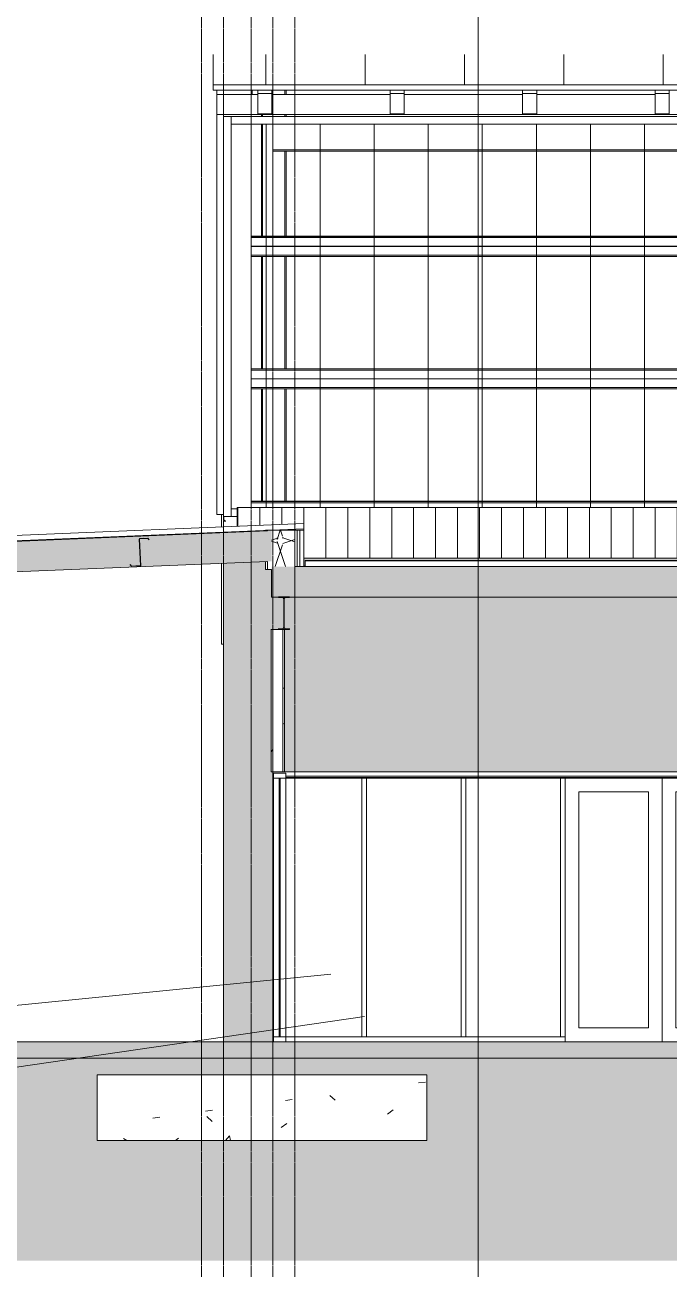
# Model space of a CAD drawing. Header units: inches. Extents: x -23565 to -21, y -324 to 853.
# Drawn here: x -4531 to -4296.3, y -82.8 to 370.2 of the extents above; entities that cross this region are included whole.
import ezdxf

# ---------------------------------------------------------------- set-up
doc = ezdxf.new("R2010")
doc.units = ezdxf.units.IN
doc.header["$MEASUREMENT"] = 0
doc.linetypes.add('Grid Line 1_2_', pattern=[0.875, 0.5, -0.125, 0.125, -0.125])
doc.linetypes.add('Hidden 1_8_', pattern=[0.1875, 0.125, -0.0625])
for name, color, linetype, lineweight in [('A-ANNO-IDEN', 131, 'Continuous', 9), ('A-CLNG', 13, 'Continuous', 13), ('A-CLNG-PATT', 13, 'Continuous', 25), ('A-DOOR', 31, 'Continuous', 13), ('A-FLOR', 192, 'Continuous', 13), ('A-FLOR-LEVL', 51, 'Continuous', 9), ('A-FLOR-PATT', 8, 'Continuous', 25), ('A-GLAZ-CURT', 52, 'Continuous', 13), ('A-GLAZ-CWMG', 51, 'Continuous', 13), ('A-ROOF', 132, 'Continuous', 13), ('A-ROOF-PATT', 132, 'Continuous', 13), ('A-WALL', 113, 'Continuous', 13), ('A-WALL-PATT', 111, 'Continuous', 25), ('C-TOPO', 7, 'Continuous', 13), ('G-ANNO-SYMB', 111, 'Continuous', 9), ('I-WALL', 2, 'Continuous', 13), ('S-BEAM', 12, 'Continuous', 13), ('S-COLS', 52, 'Continuous', 13), ('S-FNDN', 32, 'Continuous', 13), ('S-GRID', 1, 'Continuous', 9)]:
    doc.layers.add(name, color=color, linetype=linetype, lineweight=lineweight)
pattern_1 = [(50, (-5021.704, 67.247), (55.0854, -4.81984), [5.76, -63.36]), (355, (-5021.704, 67.247), (-10.65569, 57.76853), [4.608, -50.688]), (100.451, (-5017.113, 66.846), (44.42947, 52.94866), [4.895, -53.848]), (46.184, (-5021.704, 82.61), (81.96444, -12.71212), [8.64, -95.04]), (96.636, (-5014.87, 81.55), (71.7815, 74.81238), [7.343, -80.772]), (351.184, (-5021.7, 82.61), (71.78195, 74.81243), [6.912, -76.032]), (21, (-5014.024, 78.767), (45.84207, -30.92146), [5.76, -63.36]), (326, (-5014.024, 78.767), (18.68706, 55.69148), [4.608, -50.688]), (71.451, (-5010.204, 76.19), (64.52891, 24.77011), [4.895, -53.848]), (37.5, (-5021.704, 67.247), (0.933895, 25.566816), [2.534, -47.539, 2.534, -48.922, -50.88]), (37.5, (-5021.704, 67.247), (0.933895, 25.566816), [-101.53, 2.534, -48.346]), (7.5, (-5021.704, 67.247), (20.20404, 30.291303), [2.534, -26.803, 2.534, -46.387, -19.392]), (7.5, (-5021.704, 67.247), (20.20404, 30.291303), [-78.259, 2.534, -16.858]), (327.5, (-5038.83, 67.247), (40.997785, -1.732403), [2.534, -16.666, 2.534, -57.37, -79.488]), (327.5, (-5038.83, 67.247), (40.997785, -1.732403), [-79.104, 2.534, -76.954]), (317.5, (-5046.51, 67.247), (44.788883, 7.68784), [2.534, -22.426, 2.534, -37.248, -56.448]), (317.5, (-5046.51, 67.247), (44.788883, 7.68784), [-64.742, 2.534, -53.914])]
pattern_2 = [(0, (-5021.704, 67.247), (61.44, 15.36), [2.534, -43.546, 2.534, -43.546, -245.76]), (0, (-5021.704, 67.247), (61.44, 15.36), [-92.16, 2.534, -89.626, 2.534, -43.546, -107.52]), (0, (-5021.704, 67.247), (61.44, 15.36), [-230.4, 2.534, -28.186, 2.534, -74.266]), (120, (-4998.664, 74.927), (-44.02215, 45.5286), [2.534, -43.546, 2.534, -43.546, -245.76]), (120, (-4998.664, 74.927), (-44.02215, 45.5286), [-92.16, 2.534, -89.626, 2.534, -43.546, -107.52]), (120, (-4998.664, 74.927), (-44.02215, 45.5286), [-230.4, 2.534, -28.186, 2.534, -74.266]), (240, (-4990.984, 105.647), (-17.41785, -60.8886), [2.534, -43.546, 2.534, -43.546, -245.76]), (240, (-4990.984, 105.647), (-17.41785, -60.8886), [-92.16, 2.534, -89.626, 2.534, -43.546, -107.52]), (240, (-4990.984, 105.647), (-17.41785, -60.8886), [-230.4, 2.534, -28.186, 2.534, -74.266])]
pattern_3 = [(161.57, (-5020.744, 68.207), (-7.6802237, -0.0009796), [0, -54.643, 6.067, 0]), (18.43, (-5022.664, 68.207), (-7.6802237, 0.0009796), [0, -54.643, 6.067, 0]), (108.43, (-5020.744, 68.207), (3.8382953, -19.2013653), [18.211, -42.499]), (71.57, (-5022.664, 68.207), (3.8382953, 19.2013653), [18.211, -42.499])]
pattern_4 = [(45, (-5021.704, 67.247), (-19.00703, 19.00703), []), (45, (-5021.704, 96.047), (-19.00703, 19.00703), [])]

# ---------------------------------------------------------------- blocks, each defined once
blk = doc.blocks.new('Struct_Xcel_Sports Complex_rvt-5-Building Section - East_West looking South _ Fieldhouse')
at = {"layer": 'A-FLOR-PATT', "lineweight": 9}
h = blk.add_hatch(dxfattribs=at)
h.set_pattern_fill('FP_76', color=256, style=0, pattern_type=2)
h.set_pattern_definition(pattern_1)
h.paths.add_polyline_path([(22066.14, -6), (26272.89, -6), (26272.89, 0), (22066.14, 0)], flags=0)
at = {"layer": 'S-FNDN', "lineweight": 9}
h = blk.add_hatch(dxfattribs=at)
h.set_pattern_fill('FP_76', color=8, style=0, pattern_type=2)
h.set_pattern_definition(pattern_1)
h.paths.add_polyline_path([(22735.39, -36), (22855.39, -36), (22855.39, -12), (22735.39, -12)], flags=0)
at = {"layer": 'A-FLOR', "color": 7}
for p, q in [((26272.89, 0), (22066.14, 0)), ((22066.14, -6), (26272.89, -6))]:
    blk.add_line(p, q, dxfattribs=at)
at = {"layer": 'S-FNDN', "color": 7}
for p, q in [((22855.39, -12), (22735.39, -12)), ((22735.39, -12), (22735.39, -36)), ((22855.39, -36), (22855.39, -12)), ((22735.39, -36), (22855.39, -36))]:
    blk.add_line(p, q, dxfattribs=at)
blk = doc.blocks.new('Rectangular Mullion - Profile_Polycarbonate_Upper and left-1767982-Building Section - East_West looking South _ Fieldhouse')
at = {"layer": 'A-GLAZ-CWMG', "color": 8, "lineweight": 9}
for p, q in [((22784.14, 334.09), (22784.14, 336.84)), ((26278.39, 336.84), (22784.14, 336.84)), ((26278.39, 334.09), (22784.14, 334.09))]:
    blk.add_line(p, q, dxfattribs=at)
blk = doc.blocks.new('Rectangular Mullion - Profile_Polycarbonate_Lower-1767983-Building Section - East_West looking South _ Fieldhouse')
at = {"layer": 'A-GLAZ-CWMG', "color": 8, "lineweight": 9}
for p, q in [((22784.14, 191.28), (22784.14, 194.03)), ((22784.14, 194.03), (22786.39, 194.03)), ((22784.14, 191.28), (22786.39, 191.28))]:
    blk.add_line(p, q, dxfattribs=at)
blk = doc.blocks.new('Rectangular Mullion - Profile_Polycarbonate_Upper and left-1189832-Building Section - East_West looking South _ Fieldhouse')
at = {"layer": 'A-GLAZ-CWMG', "color": 8, "lineweight": 9}
for p, q in [((22781.39, 336.84), (22784.14, 336.84)), ((22781.39, 336.84), (22781.39, 191.28)), ((22784.14, 336.84), (22784.14, 191.28)), ((22784.14, 191.28), (22781.39, 191.28))]:
    blk.add_line(p, q, dxfattribs=at)
blk = doc.blocks.new('Girt_C - 10_D-1260059-Building Section - East_West looking South _ Fieldhouse')
at = {"layer": 'S-BEAM', "color": 8, "lineweight": 9}
for p, q in [((22799.39, 96.68), (22799.52, 96.68)), ((22799.52, 96.2), (22799.39, 96.2)), ((22804.02, 96.68), (24629.89, 96.68)), ((24629.02, 96.2), (22804.02, 96.2))]:
    blk.add_line(p, q, dxfattribs=at)
blk = doc.blocks.new('Girt_Z - 10_D-1390501-Building Section - East_West looking South _ Fieldhouse')
at = {"layer": 'S-BEAM', "lineweight": 9}
h = blk.add_hatch(dxfattribs=at)
h.set_pattern_fill('FP_63', color=8, style=0, pattern_type=2)
h.set_pattern_definition(pattern_4)
h.paths.add_polyline_path([(22747.83, 173.09), (22751.21, 173.23), (22751.02, 173.33), (22747.88, 173.2), (22747.41, 173.72), (22747.33, 173.64)], flags=0)
h.paths.add_polyline_path([(22751.21, 173.23), (22750.8, 183.03), (22750.69, 183.03), (22751.09, 173.41)], flags=0)
h.paths.add_polyline_path([(22754.23, 182.72), (22754.31, 182.79), (22753.8, 183.35), (22750.87, 183.22), (22750.87, 183.12), (22753.76, 183.24)], flags=0)
at = {"layer": 'S-BEAM', "color": 7}
for p, q in [((22750.69, 183.03), (22751.09, 173.41)), ((22751.21, 173.23), (22750.8, 183.03)), ((22753.8, 183.35), (22750.87, 183.22)), ((22750.87, 183.12), (22753.76, 183.24)), ((22753.76, 183.24), (22754.23, 182.72)), ((22754.31, 182.79), (22753.8, 183.35)), ((22754.23, 182.72), (22754.31, 182.79)), ((22747.41, 173.72), (22747.33, 173.64)), ((22747.33, 173.64), (22747.83, 173.09)), ((22747.88, 173.2), (22747.41, 173.72)), ((22747.83, 173.09), (22751.21, 173.23)), ((22751.02, 173.33), (22747.88, 173.2))]:
    blk.add_line(p, q, dxfattribs=at)
for centre, radius, start, end in [((22750.87, 183.04), 0.187, 92.3859, 182.3859), ((22750.87, 183.04), 0.0782, 94.5087, 182.3859), ((22751.01, 173.41), 0.0782, 275.4283, 2.3859)]:
    blk.add_arc(centre, radius, start, end, dxfattribs=at)
blk = doc.blocks.new('W-Wide Flange - W12X22-1533120-Building Section - East_West looking South _ Fieldhouse')
at = {"layer": 'S-BEAM', "color": 10, "lineweight": 9}
for p, q in [((22799.39, 324.71), (23080.85, 324.71)), ((22799.39, 324.29), (23080.85, 324.29))]:
    blk.add_line(p, q, dxfattribs=at)
blk = doc.blocks.new('W-Wide Flange-Column - B1_H-1528736-Building Section - East_West looking South _ Fieldhouse')
at = {"layer": 'S-COLS', "color": 8, "linetype": 'Hidden 1_8_', "lineweight": 9}
for p, q in [((22795.23, 336.84), (22795.23, 337.62)), ((22795.55, 337.62), (22795.55, 336.84))]:
    blk.add_line(p, q, dxfattribs=at)
at = {"layer": 'S-COLS', "color": 10, "linetype": 'Hidden 1_8_', "lineweight": 9}
for p, q in [((22795.23, 293.29), (22795.23, 334.09)), ((22795.55, 334.09), (22795.55, 293.29)), ((22795.23, 245.04), (22795.23, 285.94)), ((22795.55, 285.94), (22795.55, 245.04)), ((22795.23, 196.79), (22795.23, 237.69)), ((22795.55, 237.69), (22795.55, 196.79))]:
    blk.add_line(p, q, dxfattribs=at)
blk = doc.blocks.new('Girt_Z - 10_D-1732176-Building Section - East_West looking South _ Fieldhouse')
at = {"layer": 'S-BEAM', "color": 10, "lineweight": 9}
for p, q in [((26269.89, 196.79), (22791.39, 196.79)), ((26269.89, 196.71), (22791.39, 196.71)), ((26269.89, 196.26), (22791.39, 196.26))]:
    blk.add_line(p, q, dxfattribs=at)
blk = doc.blocks.new('Girt_Z - 10_D-V207-Building Section - East_West looking South _ Fieldhouse')
at = {"layer": 'S-BEAM', "color": 10, "lineweight": 9}
for p, q in [((26269.89, 245.04), (22791.39, 245.04)), ((26269.89, 244.96), (22791.39, 244.96)), ((26269.89, 244.51), (22791.39, 244.51)), ((26269.89, 241.37), (22791.39, 241.37)), ((26269.89, 241.3), (22791.39, 241.3)), ((22791.39, 238.17), (22791.39, 241.11)), ((22791.39, 238.17), (26269.89, 238.17)), ((26269.89, 237.69), (22791.39, 237.69))]:
    blk.add_line(p, q, dxfattribs=at)
blk = doc.blocks.new('Girt_Z - 10_D-1241717-Building Section - East_West looking South _ Fieldhouse')
at = {"layer": 'S-BEAM', "color": 10, "lineweight": 9}
for p, q in [((26273.39, 293.29), (22791.39, 293.29)), ((26273.39, 293.21), (22791.39, 293.21)), ((26273.39, 292.76), (22791.39, 292.76)), ((26273.39, 289.62), (22791.39, 289.62)), ((26273.39, 289.55), (22791.39, 289.55)), ((22791.39, 286.42), (22791.39, 289.36)), ((22791.39, 286.42), (26273.39, 286.42)), ((26273.39, 285.94), (22791.39, 285.94))]:
    blk.add_line(p, q, dxfattribs=at)
blk = doc.blocks.new('Girt_Z - 10_D-1255199-Building Section - East_West looking South _ Fieldhouse')
at = {"layer": 'S-BEAM', "color": 8, "lineweight": 9}
for p, q in [((22781.39, 191.28), (22781.39, 189.92)), ((22781.5, 189.97), (22781.5, 191.28)), ((22781.39, 189.92), (22781.96, 189.44)), ((22782.03, 189.52), (22781.5, 189.97)), ((22781.96, 189.44), (22782.03, 189.52))]:
    blk.add_line(p, q, dxfattribs=at)
blk = doc.blocks.new('W-Wide Flange - W12X16-1341241-Building Section - East_West looking South _ Fieldhouse')
at = {"layer": 'S-BEAM', "lineweight": 9}
h = blk.add_hatch(dxfattribs=at)
h.set_pattern_fill('FP_63', color=8, style=0, pattern_type=2)
h.set_pattern_definition(pattern_4)
h.paths.add_polyline_path([(22805.39, 150.03), (22805.39, 150.29), (22801.4, 150.29), (22801.4, 150.03), (22804.37, 150.03)], flags=0)
h.paths.add_polyline_path([(22802.85, 150.31), (22803.81, 150.35), (22803.27, 150.72), (22803.07, 150.41), (22802.97, 150.35)], flags=0)
h.paths.add_polyline_path([(22803.28, 150.84), (22803.5, 150.84), (22803.5, 161.22), (22803.28, 161.22), (22803.28, 154.65)], flags=0)
h.paths.add_polyline_path([(22803.27, 161.35), (22803.62, 161.57), (22803.93, 161.76), (22802.97, 161.72), (22803.23, 161.46)], flags=0)
h.paths.add_polyline_path([(22805.39, 161.77), (22805.39, 162.04), (22801.4, 162.04), (22801.4, 161.77), (22804.37, 161.77)], flags=0)
at = {"layer": 'S-BEAM', "color": 7}
for p, q in [((22805.39, 162.04), (22801.4, 162.04)), ((22801.4, 162.04), (22801.4, 161.77)), ((22801.4, 161.77), (22802.73, 161.77)), ((22803.28, 161.22), (22803.28, 150.84)), ((22803.5, 150.84), (22803.5, 161.22)), ((22804.05, 161.77), (22805.39, 161.77)), ((22805.39, 161.77), (22805.39, 162.04)), ((22802.73, 150.29), (22801.4, 150.29)), ((22801.4, 150.29), (22801.4, 150.03)), ((22801.4, 150.03), (22805.39, 150.03)), ((22805.39, 150.29), (22804.05, 150.29)), ((22805.39, 150.03), (22805.39, 150.29))]:
    blk.add_line(p, q, dxfattribs=at)
at = {"layer": 'S-BEAM', "color": 8, "lineweight": 9}
for p, q in [((22801.4, 150.46), (22801.4, 150.29)), ((22805.39, 150.29), (22805.39, 150.46))]:
    blk.add_line(p, q, dxfattribs=at)
at = {"layer": 'S-BEAM', "color": 7, "flags": 128}
for points in [[(22802.73, 161.77), (22802.85, 161.76), (22802.97, 161.72), (22803.07, 161.65), (22803.16, 161.57), (22803.23, 161.46), (22803.27, 161.35), (22803.28, 161.22)], [(22803.5, 161.22), (22803.51, 161.35), (22803.55, 161.46), (22803.62, 161.57), (22803.71, 161.65), (22803.81, 161.72), (22803.93, 161.76), (22804.05, 161.77)], [(22803.28, 150.84), (22803.27, 150.72), (22803.23, 150.6), (22803.16, 150.5), (22803.07, 150.41), (22802.97, 150.35), (22802.85, 150.31), (22802.73, 150.29)], [(22804.05, 150.29), (22803.93, 150.31), (22803.81, 150.35), (22803.71, 150.41), (22803.62, 150.5), (22803.55, 150.6), (22803.51, 150.72), (22803.5, 150.84)]]:
    blk.add_lwpolyline(points, dxfattribs=at)
blk = doc.blocks.new('Dimension Lumber - 5_5 x 7_5 Glulam-1730092-Building Section - East_West looking South _ Fieldhouse')
at = {"layer": 'S-BEAM', "color": 8, "lineweight": 9}
for p, q in [((26267.83, 346.4), (26267.83, 345.28)), ((26272.95, 345.28), (26272.95, 346.4))]:
    blk.add_line(p, q, dxfattribs=at)
at = {"layer": 'S-BEAM', "color": 7}
for p, q in [((26272.95, 345.28), (26267.83, 345.28)), ((26267.83, 345.28), (26267.83, 337.78)), ((26272.95, 337.78), (26272.95, 345.28)), ((26267.83, 337.78), (26272.95, 337.78))]:
    blk.add_line(p, q, dxfattribs=at)
blk = doc.blocks.new('Door_Single_Storefront - one-1371405-Building Section - East_West looking South _ Fieldhouse')
at = {"layer": 'A-DOOR', "color": 8, "lineweight": 9}
for p, q in [((24134.45, 96), (24099.14, 96)), ((24099.14, 96), (24099.14, 0)), ((24104.14, 5), (24104.14, 91)), ((24104.14, 91), (24129.45, 91)), ((24129.45, 91), (24129.45, 5)), ((24129.45, 5), (24104.14, 5))]:
    blk.add_line(p, q, dxfattribs=at)
blk = doc.blocks.new('Door_Single_Storefront - one-1371406-Building Section - East_West looking South _ Fieldhouse')
at = {"layer": 'A-DOOR', "color": 8, "lineweight": 9}
for p, q in [((24099.14, 96), (24063.83, 96)), ((24099.14, 0), (24099.14, 96)), ((24068.83, 5), (24068.83, 91)), ((24068.83, 91), (24094.14, 91)), ((24094.14, 91), (24094.14, 5)), ((24094.14, 5), (24068.83, 5))]:
    blk.add_line(p, q, dxfattribs=at)
blk = doc.blocks.new('System Panel - Interior Glazing-1220293-Building Section - East_West looking South _ Fieldhouse')
at = {"layer": 'A-GLAZ-CURT', "color": 8, "lineweight": 9}
blk.add_line((24604.89, 96), (24570.45, 96), dxfattribs=at)
blk = doc.blocks.new('System Panel - Interior Glazing-1316041-Building Section - East_West looking South _ Fieldhouse')
at = {"layer": 'A-GLAZ-CURT', "color": 8, "lineweight": 9}
blk.add_line((22831.7, 96), (22804.02, 96), dxfattribs=at)
blk = doc.blocks.new('Rectangular Mullion - Interior 1_75_ x 4_5_-1305207-Building Section - East_West looking South _ Fieldhouse')
at = {"layer": 'A-GLAZ-CWMG', "color": 8, "lineweight": 9}
for p, q in [((24243.89, 1.75), (24280.95, 1.75)), ((24280.95, 1.75), (24280.95, 0))]:
    blk.add_line(p, q, dxfattribs=at)
blk = doc.blocks.new('Rectangular Mullion - Interior 1_75_ x 4_5_-1179494-Building Section - East_West looking South _ Fieldhouse')
at = {"layer": 'A-GLAZ-CWMG', "color": 8, "lineweight": 9}
blk.add_line((24569.58, 1.75), (24605.77, 1.75), dxfattribs=at)
blk = doc.blocks.new('Rectangular Mullion - Interior 1_75_ x 4_5_-1316040-Building Section - East_West looking South _ Fieldhouse')
at = {"layer": 'A-GLAZ-CWMG', "color": 8, "lineweight": 9}
blk.add_line((22804.02, 1.75), (22832.58, 1.75), dxfattribs=at)
blk = doc.blocks.new('Rectangular Mullion - Interior 1_75_ x 4_5_-1220290-Building Section - East_West looking South _ Fieldhouse')
at = {"layer": 'A-GLAZ-CWMG', "color": 8, "lineweight": 9}
for p, q in [((24604.89, 96), (24606.64, 96)), ((24604.89, 96), (24604.89, 1.75)), ((24606.64, 96), (24606.64, 1.75)), ((24606.64, 1.75), (24604.89, 1.75))]:
    blk.add_line(p, q, dxfattribs=at)
blk = doc.blocks.new('System Panel - Interior Glazing-1316223-Building Section - East_West looking South _ Fieldhouse')
at = {"layer": 'A-GLAZ-CURT', "color": 7}
for p, q in [((22801.58, 96), (22801.58, 1.75)), ((22801.95, 96), (22801.58, 96)), ((22801.95, 1.75), (22801.95, 96)), ((22801.58, 1.75), (22801.95, 1.75))]:
    blk.add_line(p, q, dxfattribs=at)
blk = doc.blocks.new('Rectangular Mullion - Interior 1_75_ x 4_5_-1316220-Building Section - East_West looking South _ Fieldhouse')
at = {"layer": 'A-GLAZ-CWMG', "color": 7}
for p, q in [((22799.52, 1.75), (22799.52, 0)), ((22804.02, 1.75), (22799.52, 1.75)), ((22799.52, 0), (22804.02, 0)), ((22804.02, 0), (22804.02, 1.75))]:
    blk.add_line(p, q, dxfattribs=at)
blk = doc.blocks.new('Rectangular Mullion - Interior 1_75_ x 4_5_-1220308-Building Section - East_West looking South _ Fieldhouse')
at = {"layer": 'A-GLAZ-CWMG', "color": 8, "lineweight": 9}
for p, q in [((22799.52, 1.75), (22799.52, 96)), ((22804.02, 1.75), (22804.02, 96))]:
    blk.add_line(p, q, dxfattribs=at)
blk = doc.blocks.new('Rectangular Mullion - Interior 1_75_ x 4_5_-1316222-Building Section - East_West looking South _ Fieldhouse')
at = {"layer": 'A-GLAZ-CWMG', "color": 7}
for p, q in [((22799.52, 97.75), (22799.52, 96)), ((22804.02, 97.75), (22799.52, 97.75)), ((22799.52, 96), (22804.02, 96)), ((22804.02, 96), (22804.02, 97.75))]:
    blk.add_line(p, q, dxfattribs=at)

msp = doc.modelspace()

# ---------------------------------------------------------------- hatches: boundary and pattern name
at = {"layer": 'A-CLNG-PATT', "lineweight": 9}
h = msp.add_hatch(dxfattribs=at)
h.set_pattern_fill('FP_71', color=8, style=0, pattern_type=2)
h.set_pattern_definition(pattern_3)
h.paths.add_polyline_path([(-5178.3881, 144.2421), (-4441.1175, 174.9617), (-4441.1175, 186.0964), (-5178.3881, 155.3767), (-5178.3881, 154.6459)], flags=0)
h = msp.add_hatch(dxfattribs=at)
h.set_pattern_fill('FP_71', color=8, style=0, pattern_type=2)
h.set_pattern_definition(pattern_3)
h.paths.add_polyline_path([(-1221.6232, 161.8501), (-968.1175, 161.8501), (-968.1175, 172.9847), (-4441.1175, 172.9847), (-4441.1175, 161.8501), (-1256.1825, 161.8501)], flags=0)
at = {"layer": 'A-ROOF-PATT', "lineweight": 9}
h = msp.add_hatch(dxfattribs=at)
h.set_pattern_fill('FP_68', color=8, style=0, pattern_type=2)
h.set_pattern_definition([(90, (-27241.743, 1279.063), (-36.188, 2e-15), [])])
h.paths.add_polyline_path([(-4462.3686, 348.4038), (-955.6161, 348.4038), (-955.6161, 359.4038), (-4462.3686, 359.4038), (-4462.3686, 349.9509)], flags=0)
h = msp.add_hatch(dxfattribs=at)
h.set_pattern_fill('FP_67', color=8, style=0, pattern_type=2)
h.set_pattern_definition([(90, (-27239.709, 1105.644), (-16.082, 1e-15), [])])
h.paths.add_polyline_path([(-968.1175, 175.049), (-968.1175, 175.2179), (-4428.8675, 175.2179), (-4428.8675, 175.049), (-979.7085, 175.049)], flags=0)
at = {"layer": 'A-WALL-PATT', "lineweight": 9}
h = msp.add_hatch(dxfattribs=at)
h.set_pattern_fill('FP_72', color=8, style=0, pattern_type=2)
h.set_pattern_definition([(90, (-958.868, 0), (-19.685, 1e-15), [])])
h.paths.add_polyline_path([(-4455.8675, 194.0273), (-4453.6185, 194.0273), (-4453.6185, 194.5), (-970.1175, 194.5), (-970.1175, 239.5991), (-970.1175, 239.6875), (-970.055, 246.2987), (-961.6175, 246.2987), (-961.6175, 334.0913), (-4455.8675, 334.0913), (-4455.8675, 232.7679)], flags=0)
h = msp.add_hatch(dxfattribs=at)
h.set_pattern_fill('FP_77', color=8, style=0, pattern_type=2)
h.set_pattern_definition([(90, (-965.377, 0), (-8, 5e-16), [])])
h.paths.add_polyline_path([(-2569.434, 176), (-968.1175, 176), (-968.1175, 194.5), (-4453.6185, 194.5), (-4453.6185, 187.7074), (-4429.3675, 188.7179), (-4429.3675, 186.7161), (-4441.1175, 186.2161), (-4429.3675, 186.2161), (-4429.3675, 176), (-2603.9932, 176)], flags=0)
h.paths.add_polyline_path([(-4453.6185, 185.5755), (-4443.3675, 186.0339), (-4443.3675, 186.1328), (-4453.6185, 185.7057)], flags=0)
h = msp.add_hatch(dxfattribs=at)
h.set_pattern_fill('FP_71', color=8, style=0, pattern_type=2)
h.set_pattern_definition(pattern_3)
h.paths.add_polyline_path([(-4441.1175, 171.9786), (-4441.1175, 172.9847), (-4432.6175, 172.9847), (-4432.6175, 186.2161), (-4442.6175, 186.2161), (-4442.6175, 186.0339), (-4441.1175, 186.0964), (-4441.1175, 174.9617), (-4442.6175, 174.8992), (-4442.6175, 171.9786)], flags=0)
h = msp.add_hatch(dxfattribs=at)
h.set_pattern_fill('FP_66', color=8, style=0, pattern_type=2)
h.set_pattern_definition([(90, (-1983, 1159.75), (-193, -193), [48, -145]), (180, (-1983, 1159.75), (-2e-14, -193), [96.25, -96.75]), (270, (-2079.24, 1207.75), (-193, -193), [48, -145]), (180, (-1983, 1207.75), (-2e-14, -193), [96.25, -96.75]), (270, (-2079.5, 1207.75), (-193, -193), [48, -145]), (180, (-2079.5, 1207.75), (-2e-14, -193), [96.25, -96.75]), (90, (-2175.74, 1159.75), (-193, -193), [48, -145]), (180, (-2079.5, 1159.75), (-2e-14, -193), [96.25, -96.75]), (90, (-2031, 1208), (-193, -193), [48, -145]), (180, (-1982.74, 1208), (-2e-14, -193), [48.25, -144.75]), (180, (-1982.74, 1256), (-2e-14, -193), [48.25, -144.75]), (90, (-2127.5, 1208), (-193, -193), [48, -145]), (180, (-2031.24, 1208), (-2e-14, -193), [96.25, -96.75]), (270, (-2031.24, 1256), (-193, -193), [48, -145]), (180, (-2031.24, 1256), (-2e-14, -193), [96.25, -96.75]), (180, (-2127.74, 1208), (-2e-14, -193), [48, -145]), (270, (-2127.74, 1256), (-193, -193), [48, -145]), (180, (-2127.74, 1256), (-2e-14, -193), [48, -145]), (90, (-1983, 1256.25), (-193, -193), [48, -145]), (180, (-1983, 1256.25), (-2e-14, -193), [96.25, -96.75]), (270, (-2079.24, 1304.25), (-193, -193), [48, -145]), (180, (-1983, 1304.25), (-2e-14, -193), [96.25, -96.75]), (270, (-2079.5, 1304.25), (-193, -193), [48, -145]), (180, (-2079.5, 1304.25), (-2e-14, -193), [96.25, -96.75]), (270, (-2175.74, 1304.25), (-193, -193), [48, -145]), (180, (-2079.5, 1256.25), (-2e-14, -193), [96.25, -96.75]), (90, (-2031, 1304.5), (-193, -193), [48, -145]), (180, (-1982.74, 1304.5), (-2e-14, -193), [48.25, -144.75]), (180, (-1982.74, 1352.5), (-2e-14, -193), [48.25, -144.75]), (90, (-2127.5, 1304.5), (-193, -193), [48, -145]), (180, (-2031.24, 1304.5), (-2e-14, -193), [96.25, -96.75]), (270, (-2031.24, 1352.5), (-193, -193), [48, -145]), (180, (-2031.24, 1352.5), (-2e-14, -193), [96.25, -96.75]), (180, (-2127.74, 1304.5), (-2e-14, -193), [48, -145]), (270, (-2127.74, 1352.5), (-193, -193), [48, -145]), (180, (-2127.74, 1352.5), (-2e-14, -193), [48, -145])])
h.paths.add_polyline_path([(-4458.6185, 0), (-4440.6175, 0), (-4440.6175, 98.25), (-4441.2425, 98.25), (-4441.2425, 150.1962), (-4438.6125, 150.1962), (-4438.6125, 150.4614), (-4436.9925, 150.543), (-4436.7817, 150.7744), (-4436.7275, 150.713), (-4436.4533, 150.6027), (-4436.3675, 150.6458), (-4436.0873, 150.4765), (-4435.6335, 150.4614), (-4434.6225, 150.4614), (-4434.6225, 150.0273), (-4436.3675, 150.0273), (-4436.3675, 98.25), (-2610.1175, 98.2553), (-2610.1175, 161.8501), (-2703.6175, 161.8501), (-2703.6175, 160.6765), (-2705.5505, 160.6542), (-2705.9074, 160.4822), (-2706.1544, 160.1722), (-2706.2425, 159.7857), (-2706.1605, 149.0784), (-2706.0302, 148.8699), (-2705.6963, 148.6272), (-2705.3525, 148.5548), (-2703.6175, 148.5548), (-2703.6175, 147.0247), (-2709.6175, 147.0247), (-2709.6175, 148.5548), (-2707.5387, 148.6272), (-2707.3073, 148.7672), (-2707.0649, 149.1016), (-2706.9925, 149.3086), (-2707.0205, 160.0002), (-2707.1867, 160.3411), (-2707.4963, 160.5883), (-2707.8825, 160.6765), (-2709.6175, 160.6765), (-2709.6175, 161.8501), (-2993.1175, 161.8501), (-2993.1175, 160.6765), (-2995.0505, 160.6542), (-2995.4074, 160.4822), (-2995.6544, 160.1722), (-2995.7425, 159.7857), (-2995.6605, 149.0784), (-2995.5302, 148.8699), (-2995.1963, 148.6272), (-2994.8525, 148.5548), (-2993.1175, 148.5548), (-2993.1175, 147.0247), (-2999.1175, 147.0247), (-2999.1175, 148.5548), (-2997.0387, 148.6272), (-2996.8073, 148.7672), (-2996.5649, 149.1016), (-2996.4925, 149.3086), (-2996.5205, 160.0002), (-2996.6867, 160.3411), (-2996.9963, 160.5883), (-2997.3825, 160.6765), (-2999.1175, 160.6765), (-2999.1175, 161.8501), (-3282.6175, 161.8501), (-3282.6175, 160.6765), (-3284.5505, 160.6542), (-3284.9074, 160.4822), (-3285.1544, 160.1722), (-3285.2425, 159.7857), (-3285.1605, 149.0784), (-3285.0302, 148.8699), (-3284.6963, 148.6272), (-3284.3525, 148.5548), (-3282.6175, 148.5548), (-3282.6175, 147.0247), (-3288.6175, 147.0247), (-3288.6175, 148.5548), (-3286.5384, 148.6274), (-3286.3073, 148.7672), (-3286.0649, 149.1016), (-3285.9925, 149.3086), (-3286.0205, 160.0002), (-3286.1867, 160.3411), (-3286.4963, 160.5883), (-3286.8825, 160.6765), (-3288.6175, 160.6765), (-3288.6175, 161.8501), (-3572.1175, 161.8501), (-3572.1175, 160.6765), (-3574.0505, 160.6542), (-3574.4074, 160.4822), (-3574.6544, 160.1722), (-3574.7425, 159.7857), (-3574.6605, 149.0784), (-3574.5302, 148.8699), (-3574.1963, 148.6272), (-3573.8525, 148.5548), (-3572.1175, 148.5548), (-3572.1175, 147.0247), (-3578.1175, 147.0247), (-3578.1175, 148.5548), (-3576.0387, 148.6272), (-3575.8073, 148.7672), (-3575.5649, 149.1016), (-3575.4925, 149.3086), (-3575.5205, 160.0002), (-3575.6867, 160.3411), (-3575.9963, 160.5883), (-3576.3825, 160.6765), (-3578.1175, 160.6765), (-3578.1175, 161.8501), (-3861.6175, 161.8501), (-3861.6175, 160.6765), (-3863.5505, 160.6542), (-3863.9074, 160.4822), (-3864.1544, 160.1722), (-3864.2425, 159.7857), (-3864.1605, 149.0784), (-3864.0302, 148.8699), (-3863.6963, 148.6272), (-3863.3525, 148.5548), (-3861.6175, 148.5548), (-3861.6175, 147.0247), (-3867.6175, 147.0247), (-3867.6175, 148.5548), (-3865.5387, 148.6272), (-3865.3073, 148.7672), (-3865.0649, 149.1016), (-3864.9925, 149.3086), (-3865.0205, 160.0002), (-3865.1867, 160.3411), (-3865.4963, 160.5883), (-3865.8825, 160.6765), (-3867.6175, 160.6765), (-3867.6175, 161.8501), (-4151.1175, 161.8501), (-4151.1175, 160.6765), (-4153.0505, 160.6542), (-4153.4074, 160.4822), (-4153.6544, 160.1722), (-4153.7425, 159.7857), (-4153.6605, 149.0784), (-4153.5302, 148.8699), (-4153.1963, 148.6272), (-4152.8525, 148.5548), (-4151.1175, 148.5548), (-4151.1175, 147.0247), (-4157.1175, 147.0247), (-4157.1175, 148.5548), (-4155.0387, 148.6272), (-4154.8073, 148.7672), (-4154.5649, 149.1016), (-4154.4925, 149.3086), (-4154.5205, 160.0002), (-4154.6867, 160.3411), (-4154.9963, 160.5883), (-4155.3825, 160.6765), (-4157.1175, 160.6765), (-4157.1175, 161.8501), (-4441.1175, 161.8501), (-4441.1175, 171.9786), (-4443.3675, 171.9826), (-4443.3675, 174.8679), (-4458.6185, 174.1764), (-4458.6185, 76.5239)], flags=0)
h.paths.add_polyline_path([(-2320.4925, 0), (-2274.555, 0), (-2274.555, 104), (-2604.1175, 104), (-2604.1175, 0), (-2397.1175, 0), (-2397.1175, 98.25), (-2320.4925, 98.25), (-2320.4925, 76.5239)], flags=0)
h.paths.add_polyline_path([(-2269.68, 0), (-2129.9925, 0), (-2129.9925, 147.0247), (-2130.6175, 147.0247), (-2130.6175, 148.5548), (-2129.9925, 148.5548), (-2129.9925, 160.6765), (-2130.6175, 160.6765), (-2130.6175, 161.8501), (-2269.68, 161.8501), (-2269.68, 25.0556)], flags=0)
h.paths.add_polyline_path([(-2125.1175, 0), (-2121.2425, 0), (-2121.2425, 98.25), (-2079.2425, 98.25), (-2079.2425, 0), (-2071.055, 0), (-2071.055, 86), (-2070.055, 86), (-2070.055, 161.8501), (-2124.6175, 161.8501), (-2124.6175, 160.6765), (-2125.1175, 160.6542), (-2125.1175, 148.5548), (-2124.6175, 148.5548), (-2124.6175, 147.0247), (-2125.1175, 147.0247), (-2125.1175, 76.5239)], flags=0)
h.paths.add_polyline_path([(-1932.18, 0), (-1855.8675, 0), (-1855.8675, 96), (-1851.7425, 96), (-1851.7425, 0), (-1757.7425, 0), (-1757.7425, 98.25), (-1677.2425, 98.25), (-1677.2425, 0), (-1584.4925, 0), (-1584.4925, 96), (-1579.7425, 96), (-1579.7425, 16), (-1566.3675, 16), (-1566.3675, 15), (-1579.7425, 15), (-1579.7425, 0), (-1502.9925, 0), (-1502.9925, 6), (-1502.7425, 6), (-1502.7425, 161.8501), (-1545.6175, 161.8501), (-1545.6175, 160.6765), (-1547.5505, 160.6542), (-1547.9074, 160.4822), (-1548.1544, 160.1722), (-1548.2425, 159.7857), (-1548.1605, 149.0784), (-1548.0302, 148.8699), (-1547.6963, 148.6272), (-1547.3525, 148.5548), (-1545.6175, 148.5548), (-1545.6175, 147.0247), (-1551.6175, 147.0247), (-1551.6175, 148.5548), (-1549.5387, 148.6272), (-1549.3073, 148.7672), (-1549.0649, 149.1016), (-1548.9925, 149.3086), (-1549.0205, 160.0002), (-1549.1867, 160.3411), (-1549.4963, 160.5883), (-1549.9361, 160.6765), (-1551.6175, 160.6765), (-1551.6175, 161.8501), (-1835.1175, 161.8501), (-1835.1175, 160.6765), (-1837.0505, 160.6542), (-1837.4074, 160.4822), (-1837.6544, 160.1722), (-1837.7425, 159.7857), (-1837.6605, 149.0784), (-1837.5302, 148.8699), (-1837.1963, 148.6272), (-1836.8525, 148.5548), (-1835.1175, 148.5548), (-1835.1175, 147.0247), (-1841.1175, 147.0247), (-1841.1175, 148.5548), (-1839.0387, 148.6272), (-1838.8073, 148.7672), (-1838.5649, 149.1016), (-1838.4925, 149.3086), (-1838.5205, 160.0002), (-1838.6867, 160.3411), (-1838.9963, 160.5883), (-1839.3825, 160.6765), (-1841.1175, 160.6765), (-1841.1175, 161.8501), (-1932.18, 161.8501), (-1932.18, 1)], flags=0)
h.paths.add_polyline_path([(-1872.1175, 0.25), (-1919.3675, 0.25), (-1919.3675, 72.25), (-1871.3675, 72.25), (-1871.3675, 0.25)], flags=0)
h.paths.add_polyline_path([(-1517.305, 0.25), (-1564.555, 0.25), (-1564.555, 72.25), (-1516.555, 72.25), (-1516.555, 0.25)], flags=0)
h.paths.add_polyline_path([(-1954.677, 6), (-1937.055, 6), (-1937.055, 161.8501), (-2065.18, 161.8501), (-2065.18, 86), (-2064.18, 86), (-2064.18, 6), (-1958.3172, 6)], flags=0)
h.paths.add_polyline_path([(-1870.4925, 15), (-1870.4925, 16), (-1856.4925, 16), (-1856.4925, 15)], flags=0)
h.paths.add_polyline_path([(-2275.6803, 106.25), (-2274.555, 106.25), (-2274.555, 161.8501), (-2414.1175, 161.8501), (-2414.1175, 160.6765), (-2416.08, 160.6439), (-2416.4074, 160.4822), (-2416.6544, 160.1722), (-2416.7425, 159.7857), (-2416.6605, 149.0784), (-2416.5302, 148.8699), (-2416.1963, 148.6272), (-2415.8525, 148.5548), (-2414.1175, 148.5548), (-2414.1175, 147.0247), (-2420.1175, 147.0247), (-2420.1175, 148.5548), (-2418.0387, 148.6272), (-2417.8073, 148.7672), (-2417.5649, 149.1016), (-2417.4925, 149.3086), (-2417.5148, 159.9839), (-2417.6867, 160.3411), (-2417.9963, 160.5883), (-2418.3825, 160.6765), (-2420.1175, 160.6765), (-2420.1175, 161.8501), (-2604.1175, 161.8501), (-2604.1175, 106.25), (-2284.3202, 106.25)], flags=0)
h.paths.add_polyline_path([(-1014.2677, 146.5), (-967.3675, 146.5), (-967.3675, 173.0472), (-968.1175, 172.9847), (-968.1175, 161.8501), (-969.1175, 161.8501), (-969.1175, 161.7024), (-974.1175, 161.7024), (-974.1175, 161.8501), (-1256.1175, 161.8501), (-1256.1825, 160.6765), (-1258.0505, 160.6542), (-1258.4074, 160.4822), (-1258.6544, 160.1722), (-1258.7425, 159.7857), (-1258.6605, 149.0784), (-1258.5302, 148.8699), (-1258.1963, 148.6272), (-1257.8525, 148.5548), (-1256.1175, 148.5548), (-1256.1825, 147.0247), (-1262.1175, 147.0247), (-1262.1175, 148.5548), (-1260.0387, 148.6272), (-1259.8073, 148.7672), (-1259.5649, 149.1016), (-1259.4925, 149.3086), (-1259.5205, 160.0002), (-1259.6867, 160.3411), (-1259.9963, 160.5883), (-1260.3825, 160.6765), (-1262.1175, 160.6765), (-1262.1175, 161.8501), (-1497.8675, 161.8501), (-1497.8675, 146.5), (-1152.5047, 146.5)], flags=0)
h.paths.add_polyline_path([(-970.775, 148.3258), (-974.1175, 148.3258), (-974.1175, 148.83), (-972.1307, 148.9093), (-971.8738, 149.1297), (-971.7325, 149.4461), (-971.8045, 161.2902), (-972.0064, 161.5435), (-972.1444, 161.6841), (-971.0907, 161.6303), (-971.3438, 161.4282), (-971.4843, 161.1363), (-971.5025, 160.9743), (-971.4224, 149.2272), (-971.1455, 148.9352), (-970.891, 148.8431), (-970.775, 148.83), (-969.1175, 148.83), (-969.1175, 148.3258)], flags=0)
h.paths.add_polyline_path([(-4436.7275, 150.8405), (-4436.7275, 161.2245), (-4436.5075, 161.2245), (-4436.5075, 150.8405), (-4436.6025, 150.8405)], flags=0)
h.paths.add_polyline_path([(-4436.7412, 161.3464), (-4436.9336, 161.6529), (-4437.0375, 161.7587), (-4436.1976, 161.7182), (-4436.7275, 161.3519)], flags=0)
h.paths.add_polyline_path([(-4429.3675, 173.1536), (-4428.8675, 173.1536), (-4428.8675, 175.2179), (-968.1175, 175.2179), (-968.1175, 176), (-4429.3675, 176), (-4429.3675, 174.7698)], flags=0)
h = msp.add_hatch(dxfattribs=at)
h.set_pattern_fill('FP_64', color=8, style=0, pattern_type=2)
h.set_pattern_definition(pattern_2)
h.paths.add_polyline_path([(-4441.2425, 98.25), (-4440.6175, 98.25), (-4440.6175, 150.0273), (-4441.2425, 150.0273), (-4441.2425, 105.8197)], flags=0)
h = msp.add_hatch(dxfattribs=at)
h.set_pattern_fill('FP_64', color=8, style=0, pattern_type=2)
h.set_pattern_definition(pattern_2)
h.paths.add_polyline_path([(-4436.9925, 98.25), (-4436.3675, 98.25), (-4436.3675, 150.0273), (-4436.9925, 150.0273), (-4436.9925, 105.8197)], flags=0)
at = {"layer": 'C-TOPO', "lineweight": 9}
h = msp.add_hatch(dxfattribs=at)
h.set_pattern_fill('FP_65', color=8, style=0, pattern_type=2)
h.set_pattern_definition([(0, (-5021.704, 67.247), (48, 48), [48, -48]), (0, (-5021.704, 85.247), (48, 48), [48, -48]), (0, (-5021.704, 103.247), (48, 48), [48, -48]), (90, (-5015.704, 109.247), (-48, 48), [48, -48]), (90, (-4997.704, 109.247), (-48, 48), [48, -48]), (90, (-4979.704, 109.247), (-48, 48), [48, -48])])
h.paths.add_polyline_path([(-4470.1927, -79.7201), (-876.0307, -79.7201), (-876.0307, 0), (-953.1175, 0), (-953.1175, -36), (-931.6175, -36), (-931.6175, -60), (-1015.6175, -60), (-1015.6175, -36), (-967.1175, -36), (-967.1175, -6), (-1502.7425, -6), (-1502.7425, -12), (-1479.6175, -12), (-1479.6175, -36), (-1617.6175, -36), (-1617.6175, -12), (-1584.4925, -12), (-1584.4925, -6), (-1851.7425, -6), (-1851.7425, -12), (-1769.1175, -12), (-1769.1175, -36), (-1907.1175, -36), (-1907.1175, -12), (-1932.8675, -12), (-1932.8675, -6), (-5173.8675, -6), (-5173.8675, -36), (-5104.8675, -36), (-5104.8675, -60), (-5224.8675, -60), (-5224.8675, -36), (-5183.8675, -36), (-5183.8675, 0), (-5256.7725, 0), (-5256.7725, -79.7201), (-4504.6175, -79.7201)], flags=0)
h.paths.add_polyline_path([(-4384.6175, -36), (-4504.6175, -36), (-4504.6175, -12), (-4384.6175, -12)], flags=0)
h.paths.add_polyline_path([(-3644.1175, -36), (-3644.1175, -12), (-3506.1175, -12), (-3506.1175, -36), (-3640.7707, -36)], flags=0)
h.paths.add_polyline_path([(-4223.1175, -36), (-4223.1175, -12), (-4085.1175, -12), (-4085.1175, -36), (-4193.7187, -36)], flags=0)
h.paths.add_polyline_path([(-2058.6175, -36), (-2196.6175, -36), (-2196.6175, -12), (-2058.6175, -12)], flags=0)
h.paths.add_polyline_path([(-2396.6377, -36), (-2486.1175, -36), (-2486.1175, -12), (-2348.1175, -12), (-2348.1175, -36)], flags=0)
h.paths.add_polyline_path([(-3917.2447, -36), (-3933.6175, -36), (-3933.6175, -12), (-3795.6175, -12), (-3795.6175, -36)], flags=0)
h.paths.add_polyline_path([(-3065.1175, -36), (-3065.1175, -12), (-2927.1175, -12), (-2927.1175, -36)], flags=0)
h.paths.add_polyline_path([(-3216.6175, -36), (-3354.6175, -36), (-3354.6175, -12), (-3216.6175, -12)], flags=0)
h.paths.add_polyline_path([(-2637.6175, -36), (-2775.6175, -36), (-2775.6175, -12), (-2637.6175, -12)], flags=0)
h.paths.add_polyline_path([(-1190.1175, -36), (-1328.1175, -36), (-1328.1175, -12), (-1190.1175, -12)], flags=0)

# ---------------------------------------------------------------- linework, layer by layer
at = {"layer": 'A-ANNO-IDEN', "color": 153}
for p, q in [((-4419.5333, 24.5424), (-5286.7378, -61.1688)), ((-4407.2277, 9.1402), (-5286.7378, -118.3071))]:
    msp.add_line(p, q, dxfattribs=at)
at = {"layer": 'A-CLNG', "color": 7}
for p, q in [((-4442.6175, 186.0339), (-5178.3881, 155.3767)), ((-5178.3881, 144.2421), (-4442.6175, 174.8992)), ((-968.1175, 172.9847), (-4429.3675, 172.9847)), ((-4441.1175, 171.9786), (-4441.1175, 161.8501)), ((-4441.1175, 161.8501), (-2610.1175, 161.8501))]:
    msp.add_line(p, q, dxfattribs=at)
at = {"layer": 'A-CLNG', "color": 8, "lineweight": 9}
msp.add_line((-4428.8675, 173.1536), (-4429.3675, 173.1536), dxfattribs=at)
at = {"layer": 'A-FLOR-LEVL', "linetype": 'Grid Line 1_2_'}
msp.add_line((-5493.0487, 0), (-68.5984, 0), dxfattribs=at)
at = {"layer": 'A-ROOF', "color": 8, "lineweight": 9}
for p, q in [((-4462.3685, 359.4038), (-4462.3685, 348.4038)), ((-4428.8675, 175.2179), (-968.1175, 175.2179)), ((-4428.8675, 175.2179), (-4428.8675, 175.049))]:
    msp.add_line(p, q, dxfattribs=at)
at = {"layer": 'A-ROOF', "color": 7}
for p, q in [((-955.6175, 348.4038), (-4462.3685, 348.4038)), ((-4462.3685, 348.4038), (-4462.3685, 346.402)), ((-4462.3685, 346.402), (-955.6175, 346.402)), ((-4429.3675, 188.7179), (-5245.1175, 154.7283)), ((-5245.1175, 152.7266), (-4429.3675, 186.7161)), ((-4429.3675, 186.7161), (-4429.3675, 188.7179)), ((-967.3675, 175.049), (-4428.8675, 175.049)), ((-4428.8675, 175.049), (-4428.8675, 173.0472)), ((-4428.8675, 173.0472), (-968.1175, 173.0472))]:
    msp.add_line(p, q, dxfattribs=at)
at = {"layer": 'A-WALL', "color": 8, "lineweight": 9}
for p, q in [((-4461.1175, 344.875), (-4461.1175, 346.402)), ((-4448.6175, 346.402), (-4448.6175, 344.875)), ((-4461.1175, 192), (-4461.1175, 337.625)), ((-4448.6175, 337.625), (-4448.6175, 336.8413)), ((-4458.6175, 192), (-4461.1175, 192)), ((-968.1175, 194.5), (-4453.6185, 194.5)), ((-4453.6185, 194.5), (-4453.6185, 187.7074)), ((-4453.6185, 185.7057), (-4453.6185, 185.5755)), ((-4429.3675, 176), (-968.1175, 176))]:
    msp.add_line(p, q, dxfattribs=at)
at = {"layer": 'A-WALL', "color": 10, "lineweight": 9}
msp.add_line((-4448.6175, 334.0913), (-4448.6175, 194.5), dxfattribs=at)
at = {"layer": 'A-WALL', "color": 7}
for p, q in [((-4443.3675, 186.2161), (-4443.3675, 186.0026)), ((-4429.3675, 186.2161), (-4443.3675, 186.2161)), ((-4442.6175, 186.0339), (-4442.6175, 186.2161)), ((-4432.6175, 172.9847), (-4432.6175, 186.2161)), ((-4431.8675, 172.9847), (-4431.8675, 186.2161)), ((-4430.8675, 172.9847), (-4430.8675, 186.2161)), ((-4429.3675, 172.9847), (-4429.3675, 186.2161)), ((-4443.3675, 174.8679), (-4443.3675, 171.9786)), ((-4442.6175, 171.9786), (-4442.6175, 174.8992)), ((-4432.6175, 172.9847), (-4429.3675, 172.9847)), ((-4443.3675, 171.9786), (-4441.1175, 171.9786)), ((-4440.6175, 98.25), (-4440.6175, 150.0273)), ((-4436.9925, 98.25), (-4436.9925, 150.0273))]:
    msp.add_line(p, q, dxfattribs=at)
at = {"layer": 'G-ANNO-SYMB'}
msp.add_line((-4365.8521, -198.025), (-4365.8521, 495.0639), dxfattribs=at)
at = {"layer": 'I-WALL', "color": 8, "lineweight": 9}
for p, q in [((-4446.18, 344.875), (-4461.1185, 344.875)), ((-4461.1185, 344.875), (-4461.1185, 337.625)), ((-4397.93, 344.875), (-4441.055, 344.875)), ((-4349.68, 344.875), (-4392.805, 344.875)), ((-4301.43, 344.875), (-4344.555, 344.875)), ((-4461.1185, 337.625), (-956.9049, 337.625)), ((-4459.3685, 187.4678), (-4459.3685, 192)), ((-4459.3685, 185.3359), (-4459.3685, 185.4661)), ((-4459.3685, 144.75), (-4459.3685, 174.1764)), ((-4458.6185, 174.1764), (-4458.6185, 0)), ((-4441.2425, 150.0273), (-4441.2425, 150.2274)), ((-4458.6185, 144.75), (-4459.3685, 144.75)), ((-4440.6175, 0), (-4440.6175, 98.25)), ((-4436.3675, 98.25), (-2610.1175, 98.25))]:
    msp.add_line(p, q, dxfattribs=at)
at = {"layer": 'I-WALL', "color": 7}
for p, q in [((-4441.2425, 150.0273), (-4441.2425, 98.25)), ((-4436.3675, 150.0273), (-4441.2425, 150.0273)), ((-4436.3675, 98.25), (-4436.3675, 150.0273)), ((-4441.2425, 98.25), (-4436.3675, 98.25))]:
    msp.add_line(p, q, dxfattribs=at)
at = {"layer": 'S-COLS', "color": 8, "lineweight": 9}
for p, q in [((-4448.1839, 346.402), (-4448.1839, 344.875)), ((-4436.3011, 346.402), (-4436.3011, 344.875)), ((-4435.8675, 346.402), (-4435.8675, 344.875)), ((-4440.6175, 337.625), (-4440.6175, 336.8413)), ((-4436.3011, 337.625), (-4436.3011, 336.8413)), ((-4435.8675, 337.625), (-4435.8675, 336.8413)), ((-4435.8675, 96.1967), (-4435.8675, 96.0544))]:
    msp.add_line(p, q, dxfattribs=at)
at = {"layer": 'S-COLS', "color": 10, "lineweight": 9}
for p, q in [((-4440.6175, 334.0913), (-4440.6175, 293.2946)), ((-4436.3011, 324.2866), (-4436.3011, 293.2946)), ((-4435.8675, 324.2866), (-4435.8675, 293.2946)), ((-4440.6175, 285.9398), (-4440.6175, 245.0446)), ((-4436.3011, 285.9398), (-4436.3011, 245.0446)), ((-4435.8675, 285.9398), (-4435.8675, 245.0446)), ((-4440.6175, 237.6898), (-4440.6175, 196.7946)), ((-4436.3011, 237.6898), (-4436.3011, 196.7946)), ((-4435.8675, 237.6898), (-4435.8675, 196.7946))]:
    msp.add_line(p, q, dxfattribs=at)
at = {"layer": 'S-GRID', "linetype": 'Grid Line 1_2_'}
for p, q in [((-4466.6175, -273.1608), (-4466.6175, 671.8918)), ((-4458.6175, -273.1608), (-4458.6175, 671.8918)), ((-4458.6175, -273.1608), (-4458.6175, 671.8918)), ((-4448.6175, -273.1608), (-4448.6175, 671.8918)), ((-4440.6175, -273.1608), (-4440.6175, 671.8918)), ((-4440.6175, -273.1608), (-4440.6175, 671.8918)), ((-4432.6175, -273.1608), (-4432.6175, 671.8918))]:
    msp.add_line(p, q, dxfattribs=at)

# ---------------------------------------------------------------- block references
at = {"color": 90, "lineweight": 5}
msp.add_blockref('Struct_Xcel_Sports Complex_rvt-5-Building Section - East_West looking South _ Fieldhouse', (-27240.0077, 0), dxfattribs=at)
at = {"layer": 'A-DOOR', "color": 8, "lineweight": 9}
for name in ['Door_Single_Storefront - one-1371406-Building Section - East_West looking South _ Fieldhouse', 'Door_Single_Storefront - one-1371405-Building Section - East_West looking South _ Fieldhouse']:
    msp.add_blockref(name, (-28398.0077, 0), dxfattribs=at)
at = {"layer": 'A-GLAZ-CURT', "color": 8, "lineweight": 9}
for name, p in [('System Panel - Interior Glazing-1316223-Building Section - East_West looking South _ Fieldhouse', (-27240.0077, 0)), ('System Panel - Interior Glazing-1316041-Building Section - East_West looking South _ Fieldhouse', (-27240.0077, 0)), ('System Panel - Interior Glazing-1220293-Building Section - East_West looking South _ Fieldhouse', (-28977.0077, 0)), ('System Panel - Interior Glazing-1220293-Building Section - East_West looking South _ Fieldhouse', (-28940.8202, 0))]:
    msp.add_blockref(name, p, dxfattribs=at)
at = {"layer": 'A-GLAZ-CWMG', "color": 8, "lineweight": 9}
for name, p in [('Rectangular Mullion - Profile_Polycarbonate_Upper and left-1189832-Building Section - East_West looking South _ Fieldhouse', (-27240.0077, 0)), ('Rectangular Mullion - Profile_Polycarbonate_Upper and left-1767982-Building Section - East_West looking South _ Fieldhouse', (-27240.0077, 0)), ('Rectangular Mullion - Profile_Polycarbonate_Lower-1767983-Building Section - East_West looking South _ Fieldhouse', (-27240.0077, 0)), ('Rectangular Mullion - Interior 1_75_ x 4_5_-1316222-Building Section - East_West looking South _ Fieldhouse', (-27240.0077, 0)), ('Rectangular Mullion - Interior 1_75_ x 4_5_-1220308-Building Section - East_West looking South _ Fieldhouse', (-27240.0077, 0)), ('Rectangular Mullion - Interior 1_75_ x 4_5_-1220290-Building Section - East_West looking South _ Fieldhouse', (-29013.1952, 0)), ('Rectangular Mullion - Interior 1_75_ x 4_5_-1220290-Building Section - East_West looking South _ Fieldhouse', (-28977.0077, 0)), ('Rectangular Mullion - Interior 1_75_ x 4_5_-1220290-Building Section - East_West looking South _ Fieldhouse', (-28940.8202, 0)), ('Rectangular Mullion - Interior 1_75_ x 4_5_-1316220-Building Section - East_West looking South _ Fieldhouse', (-27240.0077, 0)), ('Rectangular Mullion - Interior 1_75_ x 4_5_-1316040-Building Section - East_West looking South _ Fieldhouse', (-27240.0077, 0)), ('Rectangular Mullion - Interior 1_75_ x 4_5_-1179494-Building Section - East_West looking South _ Fieldhouse', (-28977.0077, 0)), ('Rectangular Mullion - Interior 1_75_ x 4_5_-1305207-Building Section - East_West looking South _ Fieldhouse', (-28615.1327, 0))]:
    msp.add_blockref(name, p, dxfattribs=at)
at = {"layer": 'S-BEAM', "color": 8, "lineweight": 9}
for name, p in [('Dimension Lumber - 5_5 x 7_5 Glulam-1730092-Building Section - East_West looking South _ Fieldhouse', (-30714.0077, 0)), ('Dimension Lumber - 5_5 x 7_5 Glulam-1730092-Building Section - East_West looking South _ Fieldhouse', (-30665.7577, 0)), ('Dimension Lumber - 5_5 x 7_5 Glulam-1730092-Building Section - East_West looking South _ Fieldhouse', (-30617.5077, 0)), ('Dimension Lumber - 5_5 x 7_5 Glulam-1730092-Building Section - East_West looking South _ Fieldhouse', (-30569.2577, 0)), ('Girt_Z - 10_D-1255199-Building Section - East_West looking South _ Fieldhouse', (-27240.0077, 0)), ('Girt_Z - 10_D-1390501-Building Section - East_West looking South _ Fieldhouse', (-27240.0077, 0)), ('W-Wide Flange - W12X16-1341241-Building Section - East_West looking South _ Fieldhouse', (-27240.0077, 0)), ('Girt_C - 10_D-1260059-Building Section - East_West looking South _ Fieldhouse', (-27240.0077, 0))]:
    msp.add_blockref(name, p, dxfattribs=at)
at = {"layer": 'S-BEAM', "color": 10, "lineweight": 9}
for name in ['W-Wide Flange - W12X22-1533120-Building Section - East_West looking South _ Fieldhouse', 'Girt_Z - 10_D-1241717-Building Section - East_West looking South _ Fieldhouse', 'Girt_Z - 10_D-V207-Building Section - East_West looking South _ Fieldhouse', 'Girt_Z - 10_D-1732176-Building Section - East_West looking South _ Fieldhouse']:
    msp.add_blockref(name, (-27240.0077, 0), dxfattribs=at)
at = {"layer": 'S-COLS', "color": 8, "linetype": 'Hidden 1_8_', "lineweight": 9}
msp.add_blockref('W-Wide Flange-Column - B1_H-1528736-Building Section - East_West looking South _ Fieldhouse', (-27240.0077, 0), dxfattribs=at)

doc.saveas('drawing.dxf')
